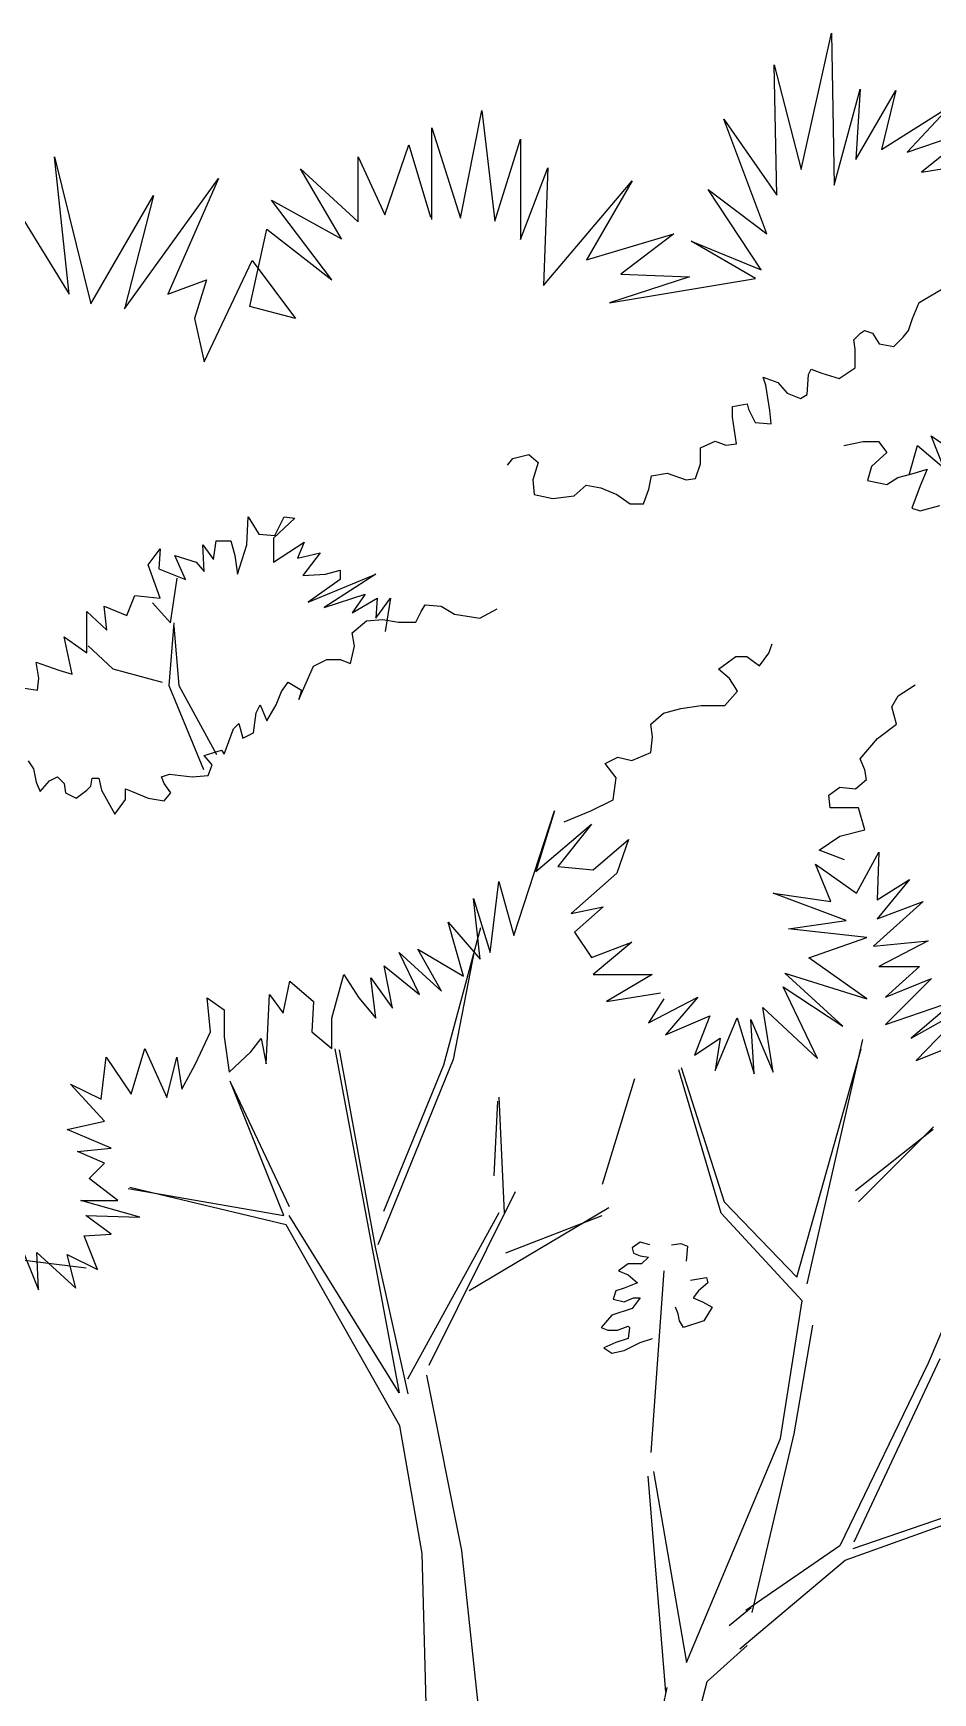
# Model space of a CAD drawing. Header units: metres. Extents: x 368 to 3789, y -155 to 1148.
# Drawn here: x 2189.56 to 2196.92, y 546.52 to 560.11 of the extents above; entities that cross this region are included whole.
import ezdxf

# ---------------------------------------------------------------- set-up
doc = ezdxf.new("R2010")
doc.units = ezdxf.units.M

# ---------------------------------------------------------------- blocks, each defined once
blk = doc.blocks.new('A$C63686344')
at = {"color": 84}
for p, q in [((2822.4, 6473.8), (2888.8, 6774.7)), ((2888.8, 6774.7), (2895.1, 6439)), ((2768.6, 6416.8), (2762.2, 6705)), ((2762.2, 6705), (2822.4, 6473.8)), ((2895.1, 6439), (2952.1, 6651.2)), ((2952.1, 6651.2), (2942.6, 6496)), ((2942.6, 6496), (3031.2, 6648)), ((3031.2, 6648), (2999.6, 6518.1)), ((2069.2, 6366.1), (2116.6, 6603.6)), ((2116.6, 6603.6), (2145.1, 6359.8)), ((2999.6, 6518.1), (3151.5, 6613.1)), ((3151.5, 6613.1), (3056.5, 6511.8)), ((2005.9, 6363), (2005.9, 6565.6)), ((2005.9, 6565.6), (2069.2, 6366.1)), ((2746.4, 6331.3), (2651.5, 6584.6)), ((2651.5, 6584.6), (2768.6, 6416.8)), ((3056.5, 6511.8), (3205.3, 6562.5)), ((3205.3, 6562.5), (3088.2, 6467.5)), ((1902.4, 6373.7), (1955.6, 6528.3)), ((1955.6, 6528.3), (2003.5, 6368.4)), ((2145.1, 6359.8), (2202.1, 6540.3)), ((2202.1, 6540.3), (2202.1, 6318.6)), ((1204.8, 6197.9), (1172.8, 6501.6)), ((1172.8, 6501.6), (1252.7, 6176.6)), ((1843.8, 6357.8), (1843.8, 6501.6)), ((1843.8, 6501.6), (1902.4, 6373.7)), ((3088.2, 6467.5), (3303.4, 6502.3)), ((1327.2, 6165.9), (1534.9, 6453.7)), ((1534.9, 6453.7), (1423.1, 6197.9)), ((1806.5, 6320.5), (1716, 6475)), ((1716, 6475), (1843.8, 6357.8)), ((2202.1, 6318.6), (2262.2, 6477)), ((2262.2, 6477), (2252.7, 6217.3)), ((1050.3, 6448.3), (1204.8, 6197.9)), ((1252.7, 6176.6), (1391.1, 6416.4)), ((1391.1, 6416.4), (1327.2, 6165.9)), ((2252.7, 6217.3), (2448.9, 6448.5)), ((2448.9, 6448.5), (2347.7, 6274.3)), ((2733.7, 6252.1), (2616.7, 6429.5)), ((2616.7, 6429.5), (2746.4, 6331.3)), ((1785.2, 6229.9), (1652.1, 6405.7)), ((1652.1, 6405.7), (1806.5, 6320.5)), ((1604.1, 6171.3), (1641.4, 6341.8)), ((1641.4, 6341.8), (1785.2, 6229.9)), ((2347.7, 6274.3), (2540.7, 6331.3)), ((2540.7, 6331.3), (2423.6, 6242.6)), ((2721.1, 6233.1), (2578.7, 6315.5)), ((2578.7, 6315.5), (2733.7, 6252.1)), ((1503, 6048.7), (1609.5, 6272.5)), ((1609.5, 6272.5), (1705.3, 6144.6)), ((2575.5, 6236.3), (2398.3, 6179.3)), ((2398.3, 6179.3), (2721.1, 6233.1)), ((2423.6, 6242.6), (2575.5, 6236.3)), ((1423.1, 6197.9), (1508.3, 6229.9)), ((1508.3, 6229.9), (1481.7, 6144.6)), ((3082.8, 6179.8), (3132.9, 6209.2)), ((1705.3, 6144.6), (1604.1, 6171.3)), ((3068.1, 6144.4), (3082.8, 6179.8)), ((1481.7, 6144.6), (1503, 6048.7)), ((3059.3, 6117.9), (3068.1, 6144.4)), ((2938.6, 6097.3), (2953.3, 6112)), ((2941.5, 6076.7), (2938.6, 6097.3)), ((2953.3, 6112), (2962.1, 6117.9)), ((2962.1, 6117.9), (2979.8, 6112)), ((2979.8, 6112), (2994.5, 6088.5)), ((2994.5, 6088.5), (3026.9, 6082.6)), ((3026.9, 6082.6), (3047.5, 6103.2)), ((3047.5, 6103.2), (3059.3, 6117.9)), ((2941.5, 6035.4), (2941.5, 6076.7)), ((2744.3, 5997.1), (2738.4, 6014.8)), ((2738.4, 6014.8), (2770.8, 6003)), ((2835.5, 5976.5), (2838.5, 6020.7)), ((2838.5, 6020.7), (2844.4, 6032.5)), ((2844.4, 6032.5), (2867.9, 6023.7)), ((2867.9, 6023.7), (2906.2, 6011.9)), ((2906.2, 6011.9), (2941.5, 6035.4)), ((2753.1, 5941.2), (2744.3, 5997.1)), ((2770.8, 6003), (2791.4, 5979.5)), ((2791.4, 5979.5), (2820.8, 5967.7)), ((2820.8, 5967.7), (2835.5, 5976.5)), ((2670.7, 5950), (2703.1, 5955.9)), ((2670.7, 5926.4), (2670.7, 5950)), ((2703.1, 5955.9), (2706, 5944.1)), ((2706, 5944.1), (2720.7, 5914.7)), ((2756.1, 5911.7), (2753.1, 5941.2)), ((2679.5, 5867.5), (2670.7, 5926.4)), ((2720.7, 5914.7), (2756.1, 5911.7)), ((2600, 5858.7), (2632.4, 5873.4)), ((2632.4, 5873.4), (2656, 5864.6)), ((2656, 5864.6), (2679.5, 5867.5)), ((2916.1, 5863.7), (2959.1, 5872.9)), ((2959.1, 5872.9), (2992.8, 5872.9)), ((2992.8, 5872.9), (3011.3, 5848.4)), ((3137.2, 5814.6), (3109.5, 5885.2)), ((3109.5, 5885.2), (3177.1, 5839.1)), ((2173.2, 5820.4), (2185, 5835.1)), ((2185, 5835.1), (2220.3, 5844)), ((2220.3, 5844), (2240.9, 5826.3)), ((2600, 5835.1), (2600, 5858.7)), ((2600, 5823.3), (2600, 5835.1)), ((3011.3, 5848.4), (2977.5, 5817.6)), ((3060.4, 5799.2), (3078.8, 5863.7)), ((3078.8, 5863.7), (3137.2, 5814.6)), ((2240.9, 5826.3), (2229.1, 5788)), ((2485.2, 5767.4), (2491.1, 5796.8)), ((2491.1, 5796.8), (2526.4, 5802.7)), ((2526.4, 5802.7), (2567.7, 5788)), ((2588.3, 5790.9), (2600, 5823.3)), ((2977.5, 5817.6), (2968.3, 5786.9)), ((3011.3, 5777.7), (3035.8, 5793.1)), ((3035.8, 5793.1), (3069.6, 5802.3)), ((3069.6, 5802.3), (3100.3, 5811.5)), ((3100.3, 5811.5), (3085, 5774.6)), ((2229.1, 5788), (2232.1, 5755.6)), ((2232.1, 5755.6), (2273.3, 5746.8)), ((2320.4, 5752.6), (2346.9, 5776.2)), ((2346.9, 5776.2), (2379.3, 5770.3)), ((2379.3, 5770.3), (2414.6, 5755.6)), ((2414.6, 5755.6), (2444, 5735)), ((2473.5, 5735), (2485.2, 5767.4)), ((2567.7, 5788), (2588.3, 5790.9)), ((2968.3, 5786.9), (3011.3, 5777.7)), ((3085, 5774.6), (3066.5, 5725.5)), ((2273.3, 5746.8), (2320.4, 5752.6)), ((2444, 5735), (2473.5, 5735)), ((3066.5, 5725.5), (3085, 5719.3)), ((3085, 5719.3), (3128, 5731.6)), ((1597.3, 5644.5), (1600.2, 5706.4)), ((1600.2, 5706.4), (1623.8, 5668.1)), ((1703.3, 5703.4), (1656.2, 5659.2)), ((1659.1, 5665.1), (1679.7, 5706.4)), ((1679.7, 5706.4), (1703.3, 5703.4)), ((1523.7, 5612.1), (1529.6, 5653.4)), ((1529.6, 5653.4), (1562, 5653.4)), ((1562, 5653.4), (1570.8, 5621)), ((1623.8, 5668.1), (1659.1, 5665.1)), ((1656.2, 5659.2), (1656.2, 5606.2)), ((1656.2, 5606.2), (1723.9, 5650.4)), ((1723.9, 5650.4), (1709.2, 5615.1)), ((1379.5, 5600.3), (1406, 5635.7)), ((1406, 5635.7), (1403, 5591.5)), ((1461.9, 5567.9), (1438.3, 5621)), ((1438.3, 5621), (1485.4, 5606.2)), ((1503.1, 5585.6), (1500.2, 5644.5)), ((1500.2, 5644.5), (1523.7, 5612.1)), ((1570.8, 5621), (1576.7, 5579.7)), ((1576.7, 5579.7), (1597.3, 5644.5)), ((1709.2, 5615.1), (1759.2, 5626.8)), ((1759.2, 5626.8), (1720.9, 5576.8)), ((1406, 5526.7), (1379.5, 5600.3)), ((1403, 5591.5), (1461.9, 5567.9)), ((1485.4, 5606.2), (1503.1, 5585.6)), ((1720.9, 5576.8), (1771, 5579.7)), ((1732.7, 5517.8), (1882.8, 5579.7)), ((1882.8, 5579.7), (1768, 5506.1)), ((1771, 5579.7), (1803.4, 5588.5)), ((1803.4, 5588.5), (1803.4, 5567.9)), ((1803.4, 5567.9), (1732.7, 5517.8)), ((1768, 5506.1), (1859.3, 5535.5)), ((1859.3, 5535.5), (1829.9, 5494.3)), ((1288.2, 5456), (1282.3, 5509)), ((1282.3, 5509), (1332.4, 5488.4)), ((1332.4, 5488.4), (1350, 5532.6)), ((1350, 5532.6), (1406, 5526.7)), ((1829.9, 5494.3), (1885.8, 5526.7)), ((1885.8, 5526.7), (1882.8, 5482.5)), ((1882.8, 5482.5), (1915.2, 5526.7)), ((1915.2, 5526.7), (1903.4, 5453)), ((1982.9, 5497.2), (1991.8, 5512)), ((1991.8, 5512), (2027.1, 5509)), ((2027.1, 5509), (2056.5, 5491.3)), ((2112.4, 5482.5), (2150.7, 5503.1)), ((1244.1, 5405.9), (1244.1, 5497.2)), ((1244.1, 5497.2), (1288.2, 5456)), ((1829.9, 5450.1), (1862.2, 5476.6)), ((1862.2, 5476.6), (1897.6, 5479.6)), ((1897.6, 5479.6), (1932.9, 5473.7)), ((1932.9, 5473.7), (1971.1, 5473.7)), ((1971.1, 5473.7), (1982.9, 5497.2)), ((2056.5, 5491.3), (2112.4, 5482.5)), ((1211.7, 5358.8), (1194, 5441.3)), ((1194, 5441.3), (1244.1, 5405.9)), ((1835.7, 5420.6), (1829.9, 5450.1)), ((2750.8, 5404.9), (2757.7, 5425.7)), ((1744.5, 5376.4), (1773.9, 5391.2)), ((1773.9, 5391.2), (1803.4, 5391.2)), ((1803.4, 5391.2), (1826.9, 5382.3)), ((1826.9, 5382.3), (1835.7, 5420.6)), ((2639.5, 5370.1), (2677.7, 5397.9)), ((2677.7, 5397.9), (2702.1, 5397.9)), ((2702.1, 5397.9), (2729.9, 5377)), ((2729.9, 5377), (2750.8, 5404.9)), ((1138.1, 5349.9), (1132.2, 5385.3)), ((1132.2, 5385.3), (1182.2, 5367.6)), ((1182.2, 5367.6), (1211.7, 5358.8)), ((1712.1, 5302.8), (1744.5, 5376.4)), ((2663.8, 5349.2), (2639.5, 5370.1)), ((1096.9, 5329.3), (1135.1, 5323.4)), ((1135.1, 5323.4), (1138.1, 5349.9)), ((1662.1, 5291), (1673.8, 5320.5)), ((1673.8, 5320.5), (1688.6, 5341.1)), ((1688.6, 5341.1), (1718, 5323.4)), ((1718, 5323.4), (1712.1, 5302.8)), ((2653.4, 5290), (2681.2, 5321.3)), ((2681.2, 5321.3), (2663.8, 5349.2)), ((3036, 5310.9), (3074.2, 5335.3)), ((1617.9, 5273.3), (1626.7, 5291)), ((1626.7, 5291), (1641.5, 5255.7)), ((1641.5, 5255.7), (1662.1, 5291)), ((2517.7, 5272.6), (2556, 5283)), ((2556, 5283), (2601.2, 5290)), ((2601.2, 5290), (2653.4, 5290)), ((3022, 5286.5), (3036, 5310.9)), ((3032.5, 5248.2), (3022, 5286.5)), ((1567.9, 5238), (1579.6, 5249.8)), ((1579.6, 5249.8), (1588.5, 5217.4)), ((1612, 5229.2), (1617.9, 5273.3)), ((2489.9, 5248.2), (2517.7, 5272.6)), ((2493.4, 5220.4), (2489.9, 5248.2)), ((2990.7, 5216.9), (3032.5, 5248.2)), ((1547.3, 5182), (1567.9, 5238)), ((1588.5, 5217.4), (1612, 5229.2)), ((2489.9, 5185.6), (2493.4, 5220.4)), ((2952.5, 5171.7), (2990.7, 5216.9)), ((1503.1, 5179.1), (1541.4, 5190.9)), ((1520.8, 5158.5), (1503.1, 5179.1)), ((1541.4, 5190.9), (1547.3, 5182)), ((2389, 5161.2), (2416.9, 5175.2)), ((2416.9, 5175.2), (2448.2, 5168.2)), ((2448.2, 5168.2), (2489.9, 5185.6)), ((2962.9, 5147.3), (2952.5, 5171.7)), ((1114.5, 5167.3), (1126.3, 5149.6)), ((1126.3, 5149.6), (1132.2, 5120.2)), ((1408.9, 5131.9), (1426.6, 5137.8)), ((1426.6, 5137.8), (1476.6, 5131.9)), ((1476.6, 5131.9), (1511.9, 5134.9)), ((1511.9, 5134.9), (1520.8, 5158.5)), ((2413.4, 5129.9), (2389, 5161.2)), ((2966.4, 5126.4), (2962.9, 5147.3)), ((1132.2, 5120.2), (1141, 5099.5)), ((1141, 5099.5), (1161.6, 5123.1)), ((1161.6, 5123.1), (1179.3, 5131.9)), ((1179.3, 5131.9), (1194, 5117.2)), ((1194, 5117.2), (1197, 5096.6)), ((1197, 5096.6), (1220.5, 5084.8)), ((1220.5, 5084.8), (1244.1, 5102.5)), ((1244.1, 5102.5), (1252.9, 5111.3)), ((1252.9, 5111.3), (1255.8, 5129)), ((1255.8, 5129), (1270.5, 5129)), ((1270.5, 5129), (1276.4, 5102.5)), ((1276.4, 5102.5), (1305.9, 5049.5)), ((1329.4, 5081.9), (1329.4, 5105.4)), ((1329.4, 5105.4), (1344.1, 5099.5)), ((1344.1, 5099.5), (1379.5, 5084.8)), ((1414.8, 5117.2), (1408.9, 5131.9)), ((1429.5, 5096.6), (1414.8, 5117.2)), ((1414.8, 5078.9), (1429.5, 5096.6)), ((2406.4, 5081.2), (2413.4, 5129.9)), ((2882.9, 5091.6), (2907.3, 5109)), ((2907.3, 5109), (2942.1, 5105.6)), ((2942.1, 5105.6), (2966.4, 5126.4)), ((1305.9, 5049.5), (1329.4, 5081.9)), ((1379.5, 5084.8), (1414.8, 5078.9)), ((2357.7, 5056.8), (2406.4, 5081.2)), ((2886.4, 5063.8), (2882.9, 5091.6)), ((2949, 5063.8), (2886.4, 5063.8)), ((2962.9, 5015.1), (2949, 5063.8)), ((2187.5, 4781.5), (2276.9, 5057.2)), ((2276.9, 5057.2), (2236, 4923.1)), ((2236, 4923.1), (2358.8, 5027.4)), ((2358.8, 5027.4), (2284.4, 4934.2)), ((2298.6, 5032.5), (2357.7, 5056.8)), ((2362.5, 4926.8), (2440.7, 4993.8)), ((2440.7, 4993.8), (2414.7, 4919.3)), ((2862.1, 4969.8), (2907.3, 5001.2)), ((2907.3, 5001.2), (2962.9, 5015.1)), ((2917.7, 4949), (2862.1, 4969.8)), ((2944.4, 4875.3), (2993.4, 4965.7)), ((2993.4, 4965.7), (2989.6, 4860.2)), ((2284.4, 4934.2), (2362.5, 4926.8)), ((2414.7, 4919.3), (2314.1, 4829.9)), ((2887.9, 4856.4), (2854, 4939.3)), ((2854, 4939.3), (2944.4, 4875.3)), ((2135.4, 4744.2), (2154, 4900.7)), ((2154, 4900.7), (2187.5, 4781.5)), ((2989.6, 4860.2), (3061.2, 4905.4)), ((3061.2, 4905.4), (2989.6, 4818.7)), ((2113.1, 4729.3), (2098.2, 4863.4)), ((2098.2, 4863.4), (2135.4, 4744.2)), ((2314.1, 4829.9), (2384.9, 4844.8)), ((2384.9, 4844.8), (2321.6, 4788.9)), ((2921.8, 4815), (2759.9, 4875.3)), ((2759.9, 4875.3), (2887.9, 4856.4)), ((3091.3, 4856.4), (2982.1, 4758.4)), ((2989.6, 4818.7), (3091.3, 4856.4)), ((2075.9, 4692.1), (2042.3, 4811.3)), ((2042.3, 4811.3), (2113.1, 4729.3)), ((2793.8, 4796.1), (2921.8, 4815)), ((2321.6, 4788.9), (2358.8, 4733)), ((2358.8, 4733), (2448.2, 4766.6)), ((2448.2, 4766.6), (2362.5, 4695.8)), ((2967, 4777.3), (2793.8, 4796.1)), ((2839, 4732.1), (2967, 4777.3)), ((2982.1, 4758.4), (3102.6, 4769.7)), ((3102.6, 4769.7), (2993.4, 4713.2)), ((1979, 4651.1), (1934.4, 4744.2)), ((1934.4, 4744.2), (2027.5, 4658.5)), ((2027.5, 4658.5), (1975.3, 4751.7)), ((1975.3, 4751.7), (2075.9, 4692.1)), ((2967, 4641.6), (2839, 4732.1)), ((1785.4, 4598.9), (1811.5, 4695.8)), ((1811.5, 4695.8), (1845, 4643.6)), ((1919.5, 4621.3), (1900.9, 4714.4)), ((1900.9, 4714.4), (1979, 4651.1)), ((2362.5, 4695.8), (2492.9, 4695.8)), ((2492.9, 4695.8), (2392.3, 4636.2)), ((2914.3, 4581.3), (2786.2, 4698.1)), ((2786.2, 4698.1), (2967, 4641.6)), ((2993.4, 4713.2), (3083.8, 4713.2)), ((3083.8, 4713.2), (3008.5, 4645.4)), ((1677.5, 4610.1), (1692.4, 4680.9)), ((1692.4, 4680.9), (1744.5, 4636.2)), ((1882.2, 4598.9), (1871.1, 4688.3)), ((1871.1, 4688.3), (1919.5, 4621.3)), ((2857.8, 4509.7), (2782.5, 4668)), ((2782.5, 4668), (2914.3, 4581.3)), ((3008.5, 4645.4), (3110.2, 4686.8)), ((3110.2, 4686.8), (3008.5, 4585.1)), ((1517.4, 4569.1), (1509.9, 4643.6)), ((1509.9, 4643.6), (1547.2, 4617.6)), ((1640.2, 4498.3), (1647.7, 4651.1)), ((1647.7, 4651.1), (1677.5, 4610.1)), ((1744.5, 4636.2), (1740.8, 4569.1)), ((1845, 4643.6), (1882.2, 4598.9)), ((2392.3, 4636.2), (2511.5, 4654.8)), ((2484.9, 4588.8), (2594.1, 4645.4)), ((2518.8, 4641.6), (2484.9, 4588.8)), ((2594.1, 4645.4), (2522.6, 4562.5)), ((2759.9, 4479.5), (2737.3, 4622.8)), ((2737.3, 4622.8), (2857.8, 4509.7)), ((3008.5, 4585.1), (3162.9, 4637.8)), ((3162.9, 4637.8), (3065, 4554.9)), ((3065, 4554.9), (3193, 4626.5)), ((3193, 4626.5), (3076.3, 4505.9)), ((1547.2, 4617.6), (1547.2, 4557.9)), ((1785.4, 4531.9), (1785.4, 4598.9)), ((2522.6, 4562.5), (2620.5, 4603.9)), ((2620.5, 4603.9), (2586.6, 4517.2)), ((2631.8, 4483.3), (2680.8, 4600.1)), ((2680.8, 4600.1), (2718.4, 4475.8)), ((2718.4, 4475.8), (2710.9, 4596.4)), ((2710.9, 4596.4), (2759.9, 4479.5)), ((1483.9, 4498.3), (1517.4, 4569.1)), ((1547.2, 4557.9), (1558.3, 4479.7)), ((1606.7, 4524.4), (1629.1, 4554.2)), ((1629.1, 4554.2), (1640.2, 4498.3)), ((1740.8, 4569.1), (1785.4, 4531.9)), ((2586.6, 4517.2), (2643.1, 4554.9)), ((2643.1, 4554.9), (2631.8, 4483.3)), ((3076.3, 4505.9), (3238.2, 4570)), ((1275.4, 4420.1), (1286.5, 4513.2)), ((1286.5, 4513.2), (1342.4, 4431.3)), ((1342.4, 4431.3), (1372.2, 4531.9)), ((1372.2, 4531.9), (1420.6, 4423.8)), ((1420.6, 4423.8), (1442.9, 4513.2)), ((1442.9, 4513.2), (1454.1, 4442.5)), ((1558.3, 4479.7), (1606.7, 4524.4)), ((1454.1, 4442.5), (1483.9, 4498.3)), ((1282.8, 4371.7), (1208.3, 4453.6)), ((1208.3, 4453.6), (1275.4, 4420.1)), ((1200.9, 4353), (1282.8, 4371.7)), ((1297.7, 4312.1), (1200.9, 4353)), ((1223.2, 4304.6), (1297.7, 4312.1)), ((1282.8, 4278.5), (1223.2, 4304.6)), ((1249.3, 4245), (1282.8, 4278.5)), ((1312.6, 4196.6), (1249.3, 4245)), ((1361, 4159.3), (1230.7, 4196.6)), ((1230.7, 4196.6), (1312.6, 4196.6)), ((1297.7, 4122.1), (1241.9, 4163)), ((1241.9, 4163), (1361, 4159.3)), ((1238.1, 4118.3), (1297.7, 4122.1)), ((1267.9, 4043.8), (1238.1, 4118.3)), ((1242.9, 4047), (1021.9, 4074.1)), ((1096.6, 4099.7), (1137.6, 3999.1)), ((1137.6, 3999.1), (1133.9, 4081.1)), ((1133.9, 4081.1), (1219.5, 4002.8)), ((1219.5, 4002.8), (1200.9, 4077.3)), ((1200.9, 4077.3), (1267.9, 4043.8)), ((2466.7, 4104.1), (2448.8, 4092.1)), ((2448.8, 4092.1), (2451.8, 4080.2)), ((2451.8, 4080.2), (2466.7, 4074.2)), ((2487.6, 4098.1), (2466.7, 4104.1)), ((2466.7, 4074.2), (2484.7, 4071.2)), ((2484.7, 4071.2), (2469.7, 4056.2)), ((2535.4, 4098.1), (2556.3, 4101.1)), ((2556.3, 4101.1), (2571.3, 4095.1)), ((2571.3, 4095.1), (2568.3, 4062.2)), ((2439.8, 4056.2), (2418.9, 4041.3)), ((2418.9, 4041.3), (2439.8, 4032.3)), ((2469.7, 4056.2), (2439.8, 4056.2)), ((2439.8, 4032.3), (2460.8, 4014.4)), ((2413, 3996.5), (2407, 3978.5)), ((2430.9, 4002.4), (2413, 3996.5)), ((2460.8, 4014.4), (2430.9, 4002.4)), ((2577.3, 4020.4), (2613.1, 4026.4)), ((2595.2, 3996.5), (2583.2, 3981.5)), ((2616.1, 4014.4), (2595.2, 3996.5)), ((2613.1, 4026.4), (2616.1, 4014.4)), ((2407, 3978.5), (2430.9, 3972.6)), ((2430.9, 3972.6), (2451.8, 3981.5)), ((2466.7, 3981.5), (2448.8, 3957.6)), ((2451.8, 3981.5), (2466.7, 3981.5)), ((2550.4, 3945.7), (2544.4, 3960.6)), ((2583.2, 3981.5), (2604.1, 3972.6)), ((2604.1, 3972.6), (2625.1, 3960.6)), ((2625.1, 3960.6), (2607.1, 3930.7)), ((2404, 3942.7), (2380.1, 3915.8)), ((2448.8, 3957.6), (2404, 3942.7)), ((2553.4, 3930.7), (2550.4, 3945.7)), ((2562.3, 3915.8), (2553.4, 3930.7)), ((2607.1, 3930.7), (2562.3, 3915.8)), ((2380.1, 3915.8), (2395, 3909.8)), ((2395, 3909.8), (2416, 3909.8)), ((2439.8, 3891.8), (2413, 3882.9)), ((2416, 3909.8), (2439.8, 3918.7)), ((2439.8, 3918.7), (2442.8, 3915.8)), ((2442.8, 3915.8), (2439.8, 3891.8)), ((2466.7, 3882.9), (2493.6, 3891.8)), ((2413, 3882.9), (2386.1, 3870.9)), ((2386.1, 3870.9), (2404, 3859)), ((2404, 3859), (2430.9, 3864.9)), ((2430.9, 3864.9), (2466.7, 3882.9))]:
    blk.add_line(p, q, dxfattribs=at)
at = {"color": 37}
for p, q in [((1429, 5472.4), (1443.5, 5570.7)), ((1389, 5516.1), (1429, 5472.4)), ((1436.3, 5472.4), (1425.4, 5334.2)), ((1436.3, 5465.2), (1447.2, 5334.2)), ((1247.2, 5421.5), (1301.7, 5370.6)), ((1301.7, 5370.6), (1410.8, 5341.4)), ((1425.4, 5334.2), (1501.7, 5148.6)), ((1447.2, 5334.2), (1530.8, 5181.3)), ((2032.5, 4496.3), (2114.1, 4799.1)), ((2100.5, 4750.9), (2053.1, 4507.6)), ((2835, 4012), (2958.3, 4551.6)), ((1792.1, 4531.3), (1934.4, 3771.7)), ((1882, 4092.9), (1802.1, 4529.1)), ((2812.2, 4026.9), (2954.5, 4531.3)), ((2053.1, 4507.6), (1887, 4098.1)), ((1899.9, 4173.1), (2032.5, 4496.3)), ((2645.1, 4168.7), (2552, 4485.2)), ((2557.2, 4489.8), (2652.1, 4193.1)), ((1679.4, 4163.4), (1560.8, 4460.1)), ((1691.9, 4182.4), (1564.3, 4451.7)), ((2383.1, 4232.6), (2454.8, 4465.8)), ((2143.9, 4250.8), (2152, 4416)), ((2153.9, 4424.5), (2165.7, 4169.3)), ((2942.1, 4218.1), (3113.4, 4353.8)), ((2948.6, 4193.1), (3114.7, 4359.2)), ((1335.4, 4222.7), (1679.4, 4163.4)), ((1684.5, 4142.4), (1339, 4225.2)), ((2000.1, 3832.4), (2191.2, 4216.2)), ((2088.6, 3997.2), (2397, 4181.2)), ((2652.1, 4193.1), (2812.2, 4026.9)), ((3251.1, 4187.1), (3102.8, 3837)), ((1935.7, 3698.4), (1684.5, 4142.4)), ((1934.4, 3771.7), (1691.3, 4163.4)), ((2153.9, 4169.3), (1952.2, 3801.4)), ((2169.5, 4080.9), (2382.7, 4163.4)), ((2824.4, 3974.9), (2645.1, 4168.7)), ((1954, 3769.4), (1882, 4092.9)), ((2490.8, 3639.9), (2519.3, 4041.1)), ((2776.5, 3670.6), (2824.4, 3974.9)), ((2806.6, 3681), (2848.1, 3921)), ((3102.8, 3837), (2907.1, 3433.4)), ((2939, 3442.5), (3129.1, 3847.6)), ((2072.8, 3423.4), (1995, 3810.8)), ((1984.5, 3416.5), (1935.7, 3698.4)), ((2568.9, 3176.2), (2776.5, 3670.6)), ((2713.7, 3286.2), (2806.6, 3681)), ((2495.7, 3597.4), (2568.9, 3176.2)), ((2522.9, 3110.1), (2483.9, 3587.7)), ((2936.8, 3427.4), (3280.7, 3546.1)), ((2919.4, 3402), (3229.1, 3513.1)), ((1995.4, 3023.2), (1984.5, 3416.5)), ((2124.2, 2940.2), (2072.8, 3423.4)), ((2907.1, 3433.4), (2699.5, 3290.9)), ((2686.7, 3205.7), (2919.4, 3402)), ((2662.9, 3257.6), (2711.4, 3297.4)), ((2614.3, 3133.9), (2702.6, 3213.4)), ((2464.1, 2824.6), (2526, 3120.7)), ((2508.3, 2727.4), (2614.3, 3133.9))]:
    blk.add_line(p, q, dxfattribs=at)

msp = doc.modelspace()

# ---------------------------------------------------------------- block references
at = {"xscale": 0.003705271218115832, "yscale": 0.003705271218115832, "zscale": 0.003705271218115832}
msp.add_blockref('A$C63686344', (2185.385, 535.004), dxfattribs=at)

doc.saveas('drawing.dxf')
